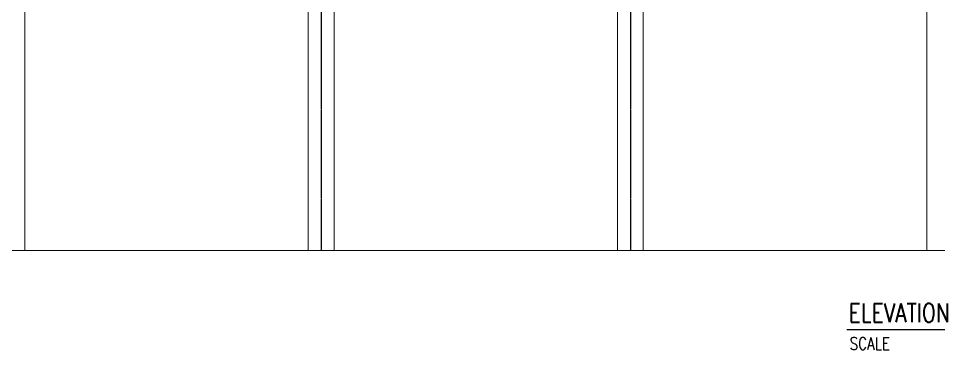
# Model space of a CAD drawing. Header units: millimetres. Extents: x 663313 to 1226001, y 1431724 to 1620898.
# Drawn here: x 799611 to 808539, y 1480790 to 1484052 of the extents above; entities that cross this region are included whole.
import ezdxf
from ezdxf.enums import TextEntityAlignment as Align

# ---------------------------------------------------------------- set-up
doc = ezdxf.new("R2010")
doc.units = ezdxf.units.MM
for name, pattern in [('Grid Line', [22.225, 12.7, -3.175, 3.175, -3.175]), ('HIDDEN', [0.375, 0.25, -0.125]), ('XKITLINE00', [0])]:
    doc.linetypes.add(name, pattern=pattern)
doc.layers.add('000 - 0_HIDE_OBJ_FRAMING_DEF_SUB', color=1, linetype='Continuous', plot=False)
doc.layers.add('A-FLOR-E', color=2, linetype='Continuous', lineweight=9)
doc.layers.add('DIM', color=1, linetype='Continuous')
doc.styles.add('RomanS', font='romans.shx', dxfattribs={"width": 0.8})

# ---------------------------------------------------------------- blocks, each defined once
blk = doc.blocks.new('*A2519973')
at = {"layer": '000 - 0_HIDE_OBJ_FRAMING_DEF_SUB', "linetype": 'XKITLINE00', "lineweight": 0}
blk.add_line((397.067264, -8.917964), (205.900536, -8.917964), dxfattribs=at)
blk = doc.blocks.new('3')
at = {"layer": '000 - 0_HIDE_OBJ_FRAMING_DEF_SUB', "lineweight": 0, "xscale": 0.15, "yscale": 0.15, "zscale": 0.15}
blk.add_blockref('*A2519973', (663572.3657, 1524733.1057), dxfattribs=at)
blk = doc.blocks.new('123')
at = {"layer": '000 - 0_HIDE_OBJ_FRAMING_DEF_SUB'}
for q in [(-724.5, 0), (882, 0)]:
    blk.add_line((518.4, 0), q, dxfattribs=at)
blk.add_circle((700.2, 0), 181.8, dxfattribs=at)
at = {"layer": '000 - 0_HIDE_OBJ_FRAMING_DEF_SUB', "color": 5, "style": 'RomanS', "width": 0.8}
blk.add_attdef('DETAIL', text='', height=136.4, dxfattribs=at).set_placement((-711.5, 125.5), align=Align.MIDDLE_LEFT)
blk.add_attdef('TEXT', text='', height=121.2, dxfattribs=at).set_placement((706.1, 80.6), align=Align.MIDDLE_CENTER)
at = {"layer": '000 - 0_HIDE_OBJ_FRAMING_DEF_SUB', "color": 3, "style": 'RomanS', "width": 0.8}
for tag, p in [('SCALE', (-704.4, -100.8)), ('1:10', (142.2, -100.8))]:
    blk.add_attdef(tag, text='', height=90.9, dxfattribs=at).set_placement(p, align=Align.MIDDLE_LEFT)
for p in [(695.1, -84.5), (695.1, -197.4)]:
    blk.add_attdef('TEXT', text='', height=60.6, dxfattribs=at).set_placement(p, align=Align.MIDDLE_CENTER)
blk = doc.blocks.new('W-1-PP18-ST_ENT4_REV00_20260531-231113_ELEVATION_4_ST')
at = {"layer": '000 - 0_HIDE_OBJ_FRAMING_DEF_SUB', "color": 251, "linetype": 'Grid Line'}
for p, q in [((1595, 110605.5718), (1595, 102240)), ((4595, 110605.5718), (4595, 102240))]:
    blk.add_line(p, q, dxfattribs=at)
at = {"layer": 'A-FLOR-E', "color": 1, "linetype": 'HIDDEN', "ltscale": 20}
for points in [[(-1279.9945, 102240), (-1280, 109849.9999), (-1530, 109849.9999), (-1529.9945, 102240)], [(1720.0055, 102240), (1720, 109849.9999), (1470, 109849.9999), (1470.0055, 102240)], [(4594.998, 109849.9999), (4470.0035, 109849.9999), (4470.0035, 102240)], [(4720.0035, 102240), (4720.0035, 105680)], [(7470.0035, 105400), (7470.0035, 102240)]]:
    blk.add_lwpolyline(points, dxfattribs=at)
at = {"layer": '000 - 0_HIDE_OBJ_FRAMING_DEF_SUB'}
ref = blk.add_blockref('123', (7652.2014, 101471.4016), dxfattribs=dict(at, xscale=1.32, yscale=1.32, zscale=1.32))
ref.add_attrib('1:10', '1:40', dxfattribs={"color": 3, "height": 120, "style": 'RomanS', "width": 0.8}).set_placement((7839.8597, 101338.3779), align=Align.MIDDLE_LEFT)
ref.add_attrib('TEXT', 'A', dxfattribs={"color": 5, "height": 160, "style": 'RomanS', "width": 0.8}).set_placement((8584.1949, 101577.8281), align=Align.MIDDLE_CENTER)
ref.add_attrib('TEXT', '6421-20', dxfattribs={"color": 3, "height": 79.99992, "style": 'RomanS', "width": 0.8}).set_placement((8569.7875, 101359.8991), align=Align.MIDDLE_CENTER)
ref.add_attrib('DETAIL', 'ELEVATION', dxfattribs={"color": 5, "height": 179.9952, "style": 'RomanS', "width": 0.8}).set_placement((6713.0332, 101637.0443), align=Align.MIDDLE_LEFT)
ref.add_attrib('SCALE', 'SCALE', dxfattribs={"color": 3, "height": 120, "style": 'RomanS', "width": 0.8}).set_placement((6722.3836, 101338.3779), align=Align.MIDDLE_LEFT)
at = {"layer": 'DIM', "color": 2, "xscale": 1000, "yscale": 1000, "zscale": 1000}
blk.add_blockref('3', (-663607955.8145, -1524629528.0512), dxfattribs=at)

msp = doc.modelspace()

# ---------------------------------------------------------------- block references
at = {"layer": 'DIM', "color": 1}
msp.add_blockref('W-1-PP18-ST_ENT4_REV00_20260531-231113_ELEVATION_4_ST', (800953.6784, 1379558.2938), dxfattribs=at)

doc.saveas('drawing.dxf')
